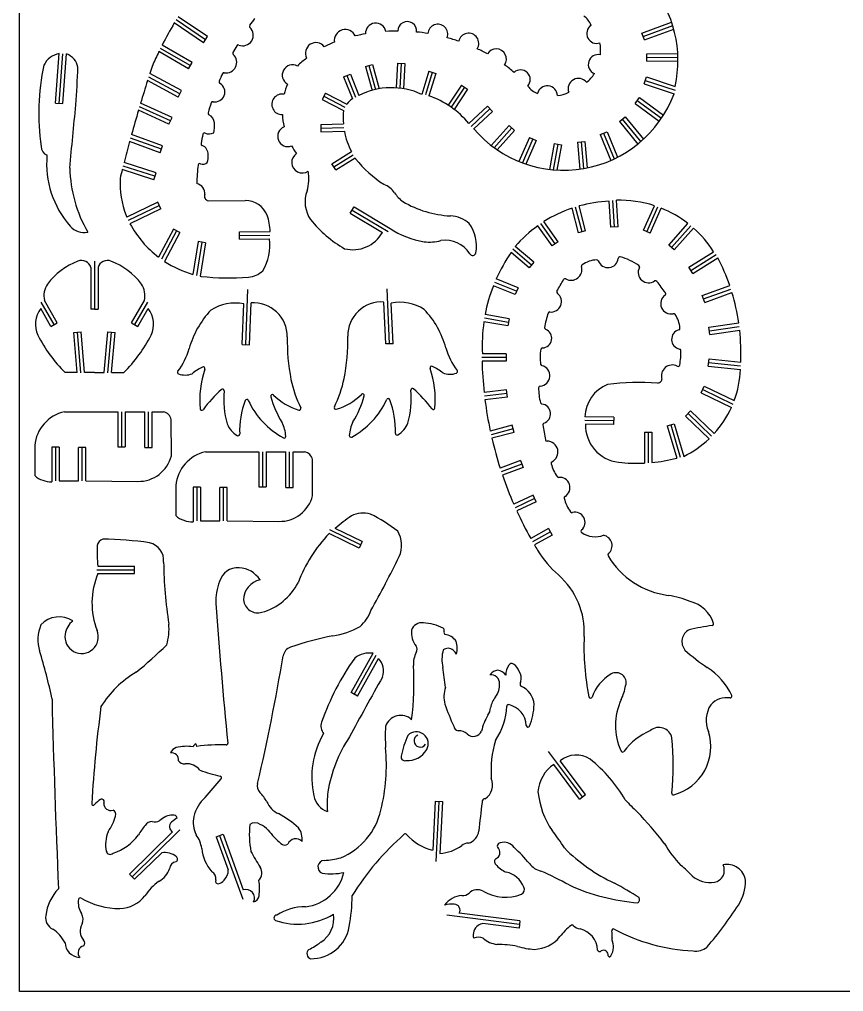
# Model space of a CAD drawing. Extents: x -2175 to 317, y -52 to 884.
# Drawn here: x -883 to -395, y -33 to 543 of the extents above; entities that cross this region are included whole.
import ezdxf

# ---------------------------------------------------------------- set-up
doc = ezdxf.new("R2010")
doc.units = 0
doc.header["$MEASUREMENT"] = 0
doc.layers.add('1', color=7, linetype='Continuous')
doc.layers.add('TRACE', color=7, linetype='Continuous')

msp = doc.modelspace()

# ---------------------------------------------------------------- linework, layer by layer
msp.add_lwpolyline([(-883.4, 867.17), (316.6, 867.17), (316.6, -32.83), (-883.4, -32.83)], close=True)
at = {"layer": '1', "color": 3, "linetype": 'Continuous'}
for p, q in [((-773.18, 530.6), (-790.6, 542.37)), ((-514.17, 532.47), (-496.62, 538.99)), ((-782.29, 515.31), (-799.84, 525.49)), ((-859.94, 492.92), (-857.66, 522.26)), ((-511.93, 519.99), (-493.55, 520.3)), ((-676.51, 515.26), (-672.52, 501.13)), ((-657.39, 516.58), (-658.13, 501.89)), ((-788.42, 498.53), (-806.88, 508.48)), ((-689.47, 509.38), (-684.38, 496.68)), ((-638.99, 511.27), (-643.02, 498.03)), ((-512.84, 506.51), (-495.09, 500.67)), ((-619.93, 502.5), (-627.72, 490.59)), ((-703.21, 497.12), (-690.66, 490.67)), ((-793.97, 482.53), (-812.29, 490.92)), ((-604.82, 489.73), (-615.98, 479.25)), ((-517.6, 494.57), (-503.31, 484.08)), ((-526.5, 483.49), (-515.6, 470.24)), ((-704.95, 478.28), (-691.37, 478.55)), ((-591.91, 478.34), (-602.34, 466.69)), ((-799.36, 465.74), (-817.6, 472.37)), ((-579.45, 471.89), (-585.65, 457.71)), ((-537.53, 475.22), (-531.26, 460.03)), ((-564.63, 468.84), (-567.38, 453.56)), ((-550.79, 470.16), (-549.38, 454.3)), ((-697.24, 455.31), (-685.84, 462.47)), ((-803.16, 449.73), (-821.99, 455.82)), ((-800.55, 432.39), (-818.94, 423.61)), ((-550.27, 416.94), (-554.18, 431.57)), ((-531.03, 419.75), (-532.1, 435.42)), ((-511.95, 416.97), (-505.42, 431.63)), ((-686.39, 429.75), (-665.11, 416.99)), ((-566.29, 409.76), (-574.75, 421.71)), ((-497.36, 407.57), (-485.95, 420.48)), ((-790.36, 417.48), (-799.27, 400.61)), ((-753.18, 414.75), (-735.19, 414.88)), ((-775.43, 410.73), (-778.58, 391.12)), ((-735.4, 412.71), (-735.4, 412.71)), ((-580.27, 397.23), (-591.34, 406.64)), ((-485.86, 394.06), (-470.96, 403.44)), ((-838.98, 399.47), (-838.98, 371.17)), ((-589.02, 381.8), (-602, 386.97)), ((-749.45, 350.12), (-748.08, 382.68)), ((-664.4, 350.57), (-665.78, 383.13)), ((-478.37, 377.15), (-462.21, 383.03)), ((-862.87, 361.99), (-870.47, 375.2)), ((-815.09, 361.99), (-807.48, 375.2)), ((-668.15, 375.36), (-668.15, 375.36)), ((-871.36, 370.68), (-871.36, 370.68)), ((-593.86, 363.28), (-608.1, 365.83)), ((-846.96, 333.32), (-849.02, 357.44)), ((-831, 333.32), (-828.94, 357.44)), ((-474.91, 358.32), (-457.23, 360.77)), ((-666.57, 350.54), (-666.57, 350.54)), ((-595.15, 342.47), (-609.56, 342.49)), ((-475.35, 339.48), (-456.51, 337.64)), ((-849.16, 333.58), (-856.33, 333.58)), ((-838.98, 333.63), (-844.8, 333.57)), ((-478.87, 323.55), (-461, 314.96)), ((-594.72, 321.15), (-608.06, 319.66)), ((-856.78, 310.31), (-825.18, 310.31)), ((-823.01, 310.31), (-823.01, 289.58)), ((-820.84, 310.31), (-809.18, 310.31)), ((-807.01, 289.21), (-807.01, 310.31)), ((-804.84, 310.31), (-798.18, 310.31)), ((-531.58, 305.02), (-548.61, 305.17)), ((-487.54, 309.33), (-473.59, 295.86)), ((-591.06, 300.26), (-604.19, 296.78)), ((-497.82, 302.67), (-492.19, 283.48)), ((-511.2, 298.24), (-511.22, 280.12)), ((-862.02, 289.34), (-862.02, 269.47)), ((-846.18, 269.47), (-846.18, 289.22)), ((-773.21, 286.63), (-741.61, 286.63)), ((-739.44, 286.63), (-739.44, 265.9)), ((-737.27, 286.63), (-725.61, 286.63)), ((-723.44, 265.53), (-723.44, 286.63)), ((-721.27, 286.63), (-714.61, 286.63)), ((-709.83, 260.7), (-709.94, 282.07)), ((-585.9, 279.44), (-598.13, 274.86)), ((-790.8, 266.73), (-790.8, 248.92)), ((-778.45, 265.66), (-778.45, 245.79)), ((-762.61, 245.79), (-762.61, 265.55)), ((-578.4, 259.04), (-589.88, 253.6)), ((-776.28, 245.79), (-764.78, 245.79)), ((-760.44, 245.9), (-729.79, 245.48)), ((-681.4, 231.63), (-699.67, 240.44)), ((-699.67, 240.44), (-699.67, 240.44)), ((-569.03, 239.3), (-579.62, 233.45)), ((-837.66, 216.71), (-815.24, 216.71)), ((-674.06, 167.42), (-674.06, 167.42)), ((-685.14, 143.05), (-672.21, 166.28)), ((-550, 82.42), (-570.16, 109.31)), ((-635.18, 79.68), (-636.9, 44.08)), ((-816.7, 35.18), (-788.46, 62.84)), ((-764.86, 59.53), (-751.15, 21.79)), ((-587.34, 6.86), (-630.38, 12.32)), ((-534.87, -11.66), (-534.08, -12.42))]:
    msp.add_line(p, q, dxfattribs=at)
at = {"layer": '1', "color": 12, "linetype": 'Continuous'}
for p, q in [((-771.96, 532.4), (-789.48, 544.23)), ((-514.93, 534.5), (-497.29, 541.06)), ((-774.39, 528.8), (-791.71, 540.5)), ((-513.41, 530.43), (-496.02, 536.9)), ((-774.39, 528.8), (-771.96, 532.4)), ((-513.41, 530.43), (-514.93, 534.5)), ((-781.2, 517.19), (-798.86, 527.43)), ((-862.1, 493.09), (-859.83, 522.37)), ((-857.77, 492.75), (-855.49, 522.15)), ((-783.37, 513.44), (-800.81, 523.55)), ((-511.96, 522.16), (-493.64, 522.47)), ((-511.89, 517.82), (-511.96, 522.16)), ((-511.89, 517.82), (-493.52, 518.13)), ((-783.37, 513.44), (-781.2, 517.19)), ((-678.6, 514.67), (-674.42, 515.85)), ((-678.6, 514.67), (-674.62, 500.59)), ((-674.42, 515.85), (-670.39, 501.56)), ((-659.55, 516.69), (-660.29, 502.09)), ((-659.55, 516.69), (-655.22, 516.47)), ((-655.22, 516.47), (-655.97, 501.58)), ((-789.44, 496.62), (-807.55, 506.37)), ((-787.39, 500.44), (-806.21, 510.58)), ((-691.48, 508.58), (-687.46, 510.19)), ((-691.48, 508.58), (-686.28, 495.6)), ((-687.46, 510.19), (-682.39, 497.56)), ((-641.07, 511.91), (-645.22, 498.25)), ((-641.07, 511.91), (-636.92, 510.64)), ((-636.92, 510.64), (-640.96, 497.36)), ((-513.52, 504.45), (-512.16, 508.57)), ((-512.16, 508.57), (-495.19, 502.99)), ((-621.74, 503.69), (-629.52, 491.81)), ((-618.11, 501.31), (-625.97, 489.31)), ((-621.74, 503.69), (-618.11, 501.31)), ((-513.52, 504.45), (-495.82, 498.62)), ((-789.44, 496.62), (-787.39, 500.44)), ((-702.22, 499.05), (-704.2, 495.19)), ((-704.2, 495.19), (-691.49, 488.66)), ((-702.22, 499.05), (-689.51, 492.52)), ((-518.89, 492.82), (-516.32, 496.32)), ((-516.32, 496.32), (-502.13, 485.9)), ((-862.1, 493.09), (-857.77, 492.75)), ((-793.07, 484.51), (-811.66, 493.02)), ((-606.3, 491.31), (-617.33, 480.96)), ((-606.3, 491.31), (-603.33, 488.15)), ((-518.89, 492.82), (-504.55, 482.3)), ((-794.88, 480.56), (-812.91, 488.82)), ((-794.88, 480.56), (-793.07, 484.51)), ((-603.33, 488.15), (-614.34, 477.82)), ((-528.18, 482.11), (-524.83, 484.87)), ((-524.83, 484.87), (-513.98, 471.68)), ((-705, 480.45), (-691.6, 480.72)), ((-705, 480.45), (-704.91, 476.11)), ((-593.52, 479.78), (-604.08, 468)), ((-593.52, 479.78), (-590.29, 476.89)), ((-528.18, 482.11), (-517.27, 468.85)), ((-798.62, 467.78), (-817.02, 474.47)), ((-704.91, 476.11), (-691.02, 476.39)), ((-590.29, 476.89), (-600.55, 465.43)), ((-581.44, 472.76), (-587.67, 458.5)), ((-581.44, 472.76), (-577.46, 471.02)), ((-539.53, 474.39), (-535.52, 476.05)), ((-539.53, 474.39), (-533.24, 459.13)), ((-535.52, 476.05), (-529.31, 461)), ((-800.1, 463.7), (-818.17, 470.27)), ((-800.1, 463.7), (-798.62, 467.78)), ((-577.46, 471.02), (-583.6, 456.98)), ((-566.77, 469.23), (-569.55, 453.79)), ((-566.77, 469.23), (-562.5, 468.46)), ((-562.5, 468.46), (-565.21, 453.4)), ((-552.95, 469.97), (-548.63, 470.36)), ((-552.95, 469.97), (-551.53, 453.96)), ((-548.63, 470.36), (-547.24, 454.7)), ((-698.39, 457.15), (-686.89, 464.37)), ((-696.08, 453.48), (-684.7, 460.63)), ((-802.49, 451.8), (-821.45, 457.92)), ((-696.08, 453.48), (-698.39, 457.15)), ((-803.83, 447.67), (-822.53, 453.71)), ((-803.83, 447.67), (-802.49, 451.8)), ((-801.48, 434.35), (-819.87, 425.58)), ((-799.62, 430.44), (-801.48, 434.35)), ((-687.51, 427.89), (-685.27, 431.61)), ((-685.27, 431.61), (-663.99, 418.85)), ((-548.17, 417.5), (-552.1, 432.18)), ((-533.2, 419.6), (-534.25, 435)), ((-528.87, 419.9), (-529.93, 435.53)), ((-513.94, 417.86), (-507.48, 432.34)), ((-799.62, 430.44), (-817.95, 421.69)), ((-687.51, 427.89), (-668.46, 416.47)), ((-552.36, 416.37), (-556.25, 430.89)), ((-509.97, 416.09), (-503.39, 430.85)), ((-568.06, 408.5), (-576.53, 420.47)), ((-564.52, 411.01), (-572.93, 422.9)), ((-498.99, 409), (-487.64, 421.84)), ((-792.28, 418.49), (-801.04, 401.9)), ((-788.44, 416.46), (-797.46, 399.38)), ((-788.44, 416.46), (-792.28, 418.49)), ((-753.19, 416.92), (-734.98, 417.05)), ((-753.16, 412.58), (-753.19, 416.92)), ((-548.17, 417.5), (-552.36, 416.37)), ((-528.87, 419.9), (-533.2, 419.6)), ((-509.97, 416.09), (-513.94, 417.86)), ((-495.73, 406.13), (-484.3, 419.07)), ((-777.57, 411.07), (-780.68, 391.68)), ((-773.29, 410.39), (-777.57, 411.07)), ((-773.29, 410.39), (-776.46, 390.63)), ((-753.16, 412.58), (-735.4, 412.71)), ((-564.52, 411.01), (-568.06, 408.5)), ((-495.73, 406.13), (-498.99, 409)), ((-581.67, 395.58), (-592.34, 404.63)), ((-578.86, 398.89), (-589.94, 408.29)), ((-487.01, 395.89), (-472.4, 405.1)), ((-578.86, 398.89), (-581.67, 395.58)), ((-484.7, 392.22), (-469.94, 401.52)), ((-841.15, 395.78), (-841.15, 371.17)), ((-836.81, 395.78), (-836.81, 371.17)), ((-484.7, 392.22), (-487.01, 395.89)), ((-588.22, 383.82), (-601.14, 388.96)), ((-589.83, 379.78), (-602.82, 384.96)), ((-588.22, 383.82), (-589.83, 379.78)), ((-479.11, 379.19), (-462.9, 385.09)), ((-477.63, 375.11), (-461.56, 380.96)), ((-860.99, 363.07), (-868.59, 376.28)), ((-816.97, 363.07), (-809.36, 376.28)), ((-751.62, 350.21), (-750.6, 374.25)), ((-747.28, 350.03), (-746.23, 374.88)), ((-666.57, 350.48), (-667.62, 375.33)), ((-662.23, 350.66), (-663.25, 374.7)), ((-477.63, 375.11), (-479.11, 379.19)), ((-864.75, 360.91), (-870.81, 371.43)), ((-838.98, 371.17), (-841.15, 371.17)), ((-813.21, 360.91), (-807.15, 371.43)), ((-864.75, 360.91), (-860.99, 363.07)), ((-816.97, 363.07), (-813.21, 360.91)), ((-594.24, 361.15), (-608.43, 363.68)), ((-593.48, 365.42), (-607.72, 367.97)), ((-593.48, 365.42), (-594.24, 361.15)), ((-475.21, 360.47), (-457.53, 362.92)), ((-851.19, 357.25), (-846.86, 357.62)), ((-849.16, 333.58), (-851.19, 357.25)), ((-844.8, 333.57), (-846.86, 357.62)), ((-833.16, 333.57), (-831.1, 357.62)), ((-831.1, 357.62), (-826.77, 357.25)), ((-828.8, 333.58), (-826.77, 357.25)), ((-474.61, 356.17), (-475.21, 360.47)), ((-474.61, 356.17), (-456.98, 358.62)), ((-751.62, 350.21), (-747.28, 350.03)), ((-662.23, 350.66), (-666.57, 350.48)), ((-595.16, 340.3), (-609.52, 340.32)), ((-595.15, 344.64), (-609.28, 344.66)), ((-595.15, 344.64), (-595.16, 340.3)), ((-475.56, 337.32), (-475.14, 341.64)), ((-475.14, 341.64), (-456.39, 339.81)), ((-475.56, 337.32), (-456.53, 335.46)), ((-594.96, 323.31), (-608.3, 321.81)), ((-594.48, 318.99), (-594.96, 323.31)), ((-479.81, 321.59), (-477.93, 325.5)), ((-477.93, 325.5), (-460.21, 316.99)), ((-594.48, 318.99), (-607.8, 317.5)), ((-479.81, 321.59), (-461.86, 312.97)), ((-489.05, 307.77), (-486.03, 310.89)), ((-486.03, 310.89), (-472.1, 297.44)), ((-825.18, 310.31), (-825.18, 289.58)), ((-820.84, 310.31), (-820.84, 289.58)), ((-809.18, 289.21), (-809.18, 310.31)), ((-804.84, 289.21), (-804.84, 310.31)), ((-531.56, 307.19), (-548.64, 307.34)), ((-531.56, 307.19), (-531.6, 302.85)), ((-489.05, 307.77), (-475.14, 294.33)), ((-591.62, 302.36), (-604.65, 298.9)), ((-590.51, 298.17), (-591.62, 302.36)), ((-531.6, 302.85), (-548.29, 303)), ((-499.9, 302.05), (-495.73, 303.28)), ((-499.9, 302.05), (-494.28, 282.91)), ((-495.73, 303.28), (-490.07, 283.96)), ((-590.51, 298.17), (-603.7, 294.66)), ((-513.37, 298.25), (-513.39, 279.99)), ((-513.37, 298.25), (-509.03, 298.24)), ((-509.03, 298.24), (-509.05, 280.3)), ((-864.19, 289.34), (-864.19, 268.98)), ((-859.85, 289.34), (-864.19, 289.34)), ((-859.85, 289.34), (-859.85, 269.47)), ((-848.35, 269.47), (-848.35, 289.22)), ((-844.01, 289.22), (-848.35, 289.22)), ((-844.01, 269.58), (-844.01, 289.22)), ((-825.18, 289.58), (-820.84, 289.58)), ((-809.18, 289.21), (-804.84, 289.21)), ((-741.61, 286.63), (-741.61, 265.9)), ((-737.27, 286.63), (-737.27, 265.9)), ((-725.61, 265.53), (-725.61, 286.63)), ((-721.27, 265.53), (-721.27, 286.63)), ((-586.66, 281.47), (-598.8, 276.93)), ((-585.14, 277.41), (-597.44, 272.8)), ((-586.66, 281.47), (-585.14, 277.41)), ((-780.62, 265.66), (-780.62, 245.31)), ((-776.28, 265.66), (-780.62, 265.66)), ((-776.28, 265.66), (-776.28, 245.79)), ((-764.78, 245.79), (-764.78, 265.55)), ((-760.44, 265.55), (-764.78, 265.55)), ((-760.44, 245.9), (-760.44, 265.55)), ((-741.61, 265.9), (-737.27, 265.9)), ((-725.61, 265.53), (-721.27, 265.53)), ((-579.33, 261), (-590.76, 255.59)), ((-577.47, 257.07), (-579.33, 261)), ((-577.47, 257.07), (-588.98, 251.63)), ((-682.34, 229.68), (-700.05, 238.22)), ((-680.45, 233.59), (-696.46, 241.3)), ((-570.08, 241.2), (-580.69, 235.34)), ((-567.98, 237.4), (-578.53, 231.57)), ((-570.08, 241.2), (-567.98, 237.4)), ((-680.45, 233.59), (-682.34, 229.68)), ((-837.05, 218.88), (-815.24, 218.88)), ((-836.97, 214.54), (-815.24, 214.54)), ((-687.04, 144.11), (-674.06, 167.42)), ((-683.25, 142), (-670.82, 164.31)), ((-683.25, 142), (-687.04, 144.11)), ((-548.26, 83.72), (-563.34, 103.83)), ((-551.74, 81.11), (-567.1, 101.61)), ((-551.74, 81.11), (-548.26, 83.72)), ((-637.35, 79.79), (-638.74, 50.81)), ((-637.35, 79.79), (-633.01, 79.58)), ((-633.01, 79.58), (-634.49, 48.98)), ((-818.22, 36.73), (-792.76, 61.67)), ((-766.9, 58.79), (-762.82, 60.27)), ((-766.9, 58.79), (-759.77, 39.18)), ((-762.82, 60.27), (-750.85, 27.33)), ((-815.18, 33.63), (-799.15, 49.34)), ((-815.18, 33.63), (-818.22, 36.73)), ((-587.07, 9.01), (-622.97, 13.57)), ((-587.61, 4.71), (-608.95, 7.42)), ((-587.07, 9.01), (-587.61, 4.71))]:
    msp.add_line(p, q, dxfattribs=at)
at = {"layer": '1', "color": 3, "linetype": 'Continuous'}
for centre, radius, start, end in [((-601.89, 438.47), 176.67, 143.64134, 145.27471), ((-746.28, 538.55), 0.986, 145.27471, 227.3545), ((-659.38, 424.91), 110.81, 90.04358, 93.66266), ((-659.38, 424.91), 110.81, 80.78256, 84.23152), ((-659.38, 424.91), 110.81, 99.92234, 103.13492), ((-659.38, 424.91), 110.81, 71.01265, 74.70701), ((-601.89, 438.47), 176.67, 149.91232, 151.3896), ((-753.9, 526.54), 0.986, 67.83252, 149.91232), ((-659.38, 424.91), 110.81, 61.42004, 64.90314), ((-756.12, 522.6), 0.986, 151.3896, 227.53329), ((-646.63, 447.37), 84.99, 48.73311, 53.56523), ((-601.89, 438.47), 176.67, 155.9581, 157.53279), ((-762.33, 510.04), 0.986, 79.81441, 155.9581), ((-764.24, 505.61), 0.986, 157.53279, 240.34781), ((-601.89, 438.47), 176.67, 161.93748, 163.9492), ((-768.91, 492.94), 0.986, 79.12247, 161.93748), ((-770.72, 487.05), 0.986, 163.9492, 241.12122), ((-648.94, 484.14), 42.79, 173.93712, 184.5818), ((-601.89, 438.47), 176.67, 168.18159, 170.02026), ((-773.85, 474.45), 0.986, 65.82145, 168.18159), ((-648.94, 484.14), 42.79, 190.43116, 207.50843), ((-774.91, 468.92), 0.986, 170.02026, 249.59374), ((-648.94, 484.14), 42.79, 213.32424, 214.17813), ((-601.89, 438.47), 176.67, 174.1676, 177.73632), ((-776.66, 456.32), 0.986, 62.92847, 174.1676), ((-771.2, 437.96), 2.69, 159.44569, 260.31524), ((-634.7, 464.09), 53.89, 237.07511, 260.22154), ((-835.34, 362.69), 39.14, 110.02944, 143.56115), ((-846.5, 394.42), 5.51, 14.18161, 114.01352), ((-831.46, 394.42), 5.51, 65.98648, 165.81839), ((-549.61, 396.54), 0.986, 125.04835, 194.49843), ((-541.62, 399.32), 0.986, 20.23604, 93.25064), ((-527.9, 401.07), 0.986, 75.93769, 174.29051), ((-517.25, 396.12), 0.986, 332.98313, 54.20503), ((-856.29, 379.01), 12.61, 146.67274, 192.51895), ((-821.67, 379.01), 12.61, 347.48105, 33.32726), ((-560.43, 388.12), 0.986, 61.28557, 151.44595), ((-506.76, 386.97), 0.986, 37.26346, 124.8628), ((-564.34, 381.23), 0.986, 149.44592, 233.0413), ((-501.76, 380.17), 0.986, 305.48284, 35.37491), ((-668.92, 355.26), 20.12, 86.29109, 180.39368), ((-658.17, 348.58), 26.6, 57.06368, 101.01134), ((-859.15, 362.25), 14.84, 141.79849, 205.9642), ((-683.31, 333.76), 54.3, 15.38621, 43.1643), ((-569.46, 368.45), 0.986, 83.25942, 161.64915), ((-496.08, 367.43), 0.986, 34.21205, 102.58653), ((-571.47, 360.07), 0.986, 171.43971, 248.49762), ((-493.31, 359.84), 0.986, 286.0484, 5.79285), ((-798.49, 392.69), 82.7, 206.52627, 225.62312), ((-805.6, 352.56), 116.59, 348.82643, 1.25667), ((-591.16, 359.76), 41.45, 196.2356, 217.06907), ((-573.76, 347.16), 0.986, 91.3333, 170.06305), ((-492.84, 346.53), 0.986, 3.03532, 78.03673), ((-788.83, 333.73), 0.986, 142.93093, 249.04128), ((-774.56, 335.92), 0.986, 341.38661, 115.9388), ((-639.29, 336.37), 0.986, 64.0612, 198.61339), ((-695.64, 317.39), 58.47, 355.26907, 18.61339), ((-653.29, 307.58), 32.99, 51.2649, 64.0612), ((-625.02, 334.18), 0.986, 290.95872, 37.06907), ((-573.86, 338.62), 0.986, 188.65721, 256.92792), ((-493.46, 338.22), 0.986, 242.80115, 348.49253), ((-755.15, 342.52), 65.15, 333.27029, 348.88959), ((-628.58, 343.49), 10.95, 248.20168, 290.95872), ((-503.98, 329.29), 0.986, 315.39779, 17.85538), ((-763.16, 322.8), 0.986, 354.39364, 132.03995), ((-703.59, 318.05), 52.17, 343.95874, 5.60636), ((-650.69, 323.25), 0.986, 47.96005, 185.60636), ((-705.87, 262.05), 83.39, 36.84772, 47.96005), ((-575.02, 324.58), 0.986, 93.64001, 179.13697), ((-748.78, 316.71), 0.986, 24.62189, 159.29152), ((-733.61, 319.53), 0.986, 45.12814, 195.5426), ((-705.96, 345.81), 35.46, 286.64584, 314.87186), ((-709.56, 337.55), 47.96, 298.46422, 335.37811), ((-738.16, 336.09), 61.11, 328.72134, 344.4574), ((-680.24, 319.98), 0.986, 344.4574, 134.87186), ((-665.07, 317.16), 0.986, 20.70848, 155.37811), ((-712.43, 299.26), 51.62, 358.13102, 20.70848), ((-775.5, 312.2), 0.986, 184.73093, 323.15228), ((-717.77, 312.33), 0.986, 253.35416, 26.72971), ((-696.08, 312.78), 0.986, 153.27029, 286.64584), ((-638.35, 312.65), 0.986, 216.84772, 355.26907), ((-573.96, 315.92), 0.986, 194.86045, 263.20109), ((-799.17, 304.61), 5.78, 11.33299, 80.09019), ((-665.98, 294.51), 22.25, 153.73817, 175.2922), ((-666.88, 309.06), 14.48, 301.39346, 338.0158), ((-572.53, 302.78), 0.986, 109.14717, 188.8153), ((-754, 297.09), 0.986, 238.60654, 1.86898), ((-726.68, 295.81), 0.986, 241.53578, 4.7078), ((-687.18, 296.26), 0.986, 175.2922, 298.46422), ((-659.85, 297.54), 0.986, 178.13102, 301.39346), ((-571.04, 293.95), 0.986, 190.42491, 270.19245), ((-768.45, 264.7), 22.44, 102.25368, 174.81138), ((-715.6, 280.93), 5.78, 11.33299, 80.09019), ((-567.67, 279.87), 0.986, 116.73066, 196.42546), ((-564.27, 272.51), 0.986, 213.10052, 276.21443), ((-729.39, 265.64), 20.17, 268.85905, 345.79851), ((-559.89, 259.43), 0.986, 120.85111, 193.25941), ((-781.36, 259.36), 14.07, 227.8549, 272.99845), ((-556.27, 251.73), 0.986, 217.04378, 284.05433), ((-549.95, 239.66), 0.986, 131.25971, 235.69826), ((-534.07, 225.64), 0.986, 130.57399, 210.6679), ((-473.38, 184.79), 0.986, 277.4567, 17.81427), ((-545.23, 141.8), 0.986, 191.52792, 340.87278), ((-462.54, 141.94), 0.986, 261.60983, 24.32293), ((-593.92, 136.03), 0.986, 78.38974, 177.55104), ((-582.32, 124.72), 0.986, 182.07757, 337.55694), ((-761.04, 114.14), 0.986, 268.4392, 5.66104), ((-526.27, 109.92), 0.986, 204.84443, 323.50925), ((-553.8, 91.7), 15.43, 57.45042, 128.19237), ((-764.73, 93.76), 0.986, 320.66829, 79.06321), ((-496.24, 84.59), 0.986, 173.63563, 284.89261), ((-839.63, 78.48), 0.986, 176.60994, 320.20554), ((-654.93, 59.51), 0.986, 40.82867, 131.17038), ((-768.4, 39.03), 8.63, 316.47222, 0.96359), ((-847.43, 21.61), 0.986, 60.51175, 170.4204), ((-607.71, -0.2), 7.72, 99.25515, 122.12867), ((-556.2, 5.59), 0.986, 42.97527, 127.98583), ((-531.76, 3.24), 0.986, 61.82861, 191.96285)]:
    msp.add_arc(centre, radius, start, end, dxfattribs=at)
at = {"layer": 'TRACE', "color": 3, "linetype": 'Continuous'}
for p, q in [((-771.65, 435.32), (-749.7, 435.4)), ((-745.7, 374.91), (-745.7, 374.91)), ((-806.59, 370.68), (-806.59, 370.68)), ((-747.28, 350.09), (-747.28, 350.09)), ((-838.98, 333.63), (-833.16, 333.57)), ((-828.8, 333.58), (-821.62, 333.58)), ((-793.4, 284.37), (-793.5, 305.75)), ((-874.37, 290.4), (-874.37, 272.6)), ((-859.85, 269.47), (-848.35, 269.47)), ((-844.01, 269.58), (-813.36, 269.16)), ((-837.09, 219.53), (-837.09, 219.53)), ((-837.23, 213.88), (-837.23, 213.88)), ((-562.66, 104.34), (-562.66, 104.34)), ((-567.87, 101.05), (-567.87, 101.05)), ((-633.01, 79.52), (-633.01, 79.52)), ((-793.05, 61.85), (-793.05, 61.85)), ((-798.27, 49.45), (-798.27, 49.45)), ((-639.71, 51.06), (-639.71, 51.06)), ((-818.18, 36.77), (-818.18, 36.77))]:
    msp.add_line(p, q, dxfattribs=at)
at = {"layer": 'TRACE', "color": 12, "linetype": 'Continuous'}
for p, q in [((-838.98, 371.17), (-836.81, 371.17)), ((-815.24, 214.54), (-815.24, 218.88))]:
    msp.add_line(p, q, dxfattribs=at)
at = {"layer": 'TRACE', "color": 3, "linetype": 'Continuous'}
for centre, radius, start, end in [((-564.25, 518.27), 70.73, 347.52251, 39.57242), ((-653.84, 535.7), 5.62, 354.45518, 179.81993), ((-556.03, 535.04), 11.76, 20.05935, 55.12031), ((-569.14, 410.08), 257.96, 149.63202, 152.94062), ((-751.17, 533.23), 6.24, 247.83252, 47.3545), ((-690.47, 530.12), 6.5, 24.59555, 188.33241), ((-672.41, 534.35), 6.07, 10.88289, 182.70212), ((-635.72, 533.81), 5.92, 340.17687, 175.31269), ((-541.68, 534.25), 5.85, 124.36649, 289.77768), ((-617.46, 528.44), 6, 327.97106, 167.94473), ((-707.88, 522.63), 6.23, 37.17026, 208.03477), ((-670.52, 464.22), 70.1, 112.10275, 117.51748), ((-601.14, 519.18), 6.05, 325.43389, 149.85552), ((-567.52, 524.28), 28.17, 354.58263, 9.11259), ((-857.68, 510.08), 12.48, 99.89876, 154.26356), ((-858.92, 512.44), 10.3, 10.48006, 70.5784), ((-569.14, 410.08), 257.96, 153.90641, 155.94553), ((-761.04, 517.22), 6.3, 259.81441, 47.53329), ((-670.52, 464.22), 70.1, 127.68755, 133.55381), ((-540.79, 515.94), 5.83, 76.9668, 247.5671), ((-734.67, 486.68), 137.31, 167.88551, 188.05706), ((-1534.14, 541.04), 685.87, 355.90423, 357.76731), ((91.41, 222.19), 942.81, 161.89144, 162.18846), ((-721.7, 509.63), 6.11, 61.96673, 240.48816), ((-586.73, 506.98), 5.75, 317.77112, 131.94886), ((91.41, 222.19), 942.81, 162.45682, 163.30602), ((-552.47, 501.61), 6.08, 38.91446, 199.62153), ((-557.09, 518.8), 16.31, 304.94142, 329.60525), ((-767.62, 499.66), 5.86, 259.12247, 60.34781), ((-685.67, 488.49), 42.12, 157.93658, 166.51), ((-663.1, 459.64), 42.55, 65.15863, 116.96763), ((-571.03, 512.16), 14.59, 218.31326, 247.25385), ((-570.87, 497.34), 5.96, 1.83236, 166.74645), ((-727.9, 492.35), 6.09, 77.95856, 271.5815), ((-678.79, 484.56), 13.35, 124.14829, 143.40337), ((-658.21, 447.29), 52.96, 39.48034, 70.98495), ((-561.2, 523.11), 69.82, 220.22144, 339.47115), ((-565.57, 511.77), 14.26, 272.67939, 301.16969), ((-130553.91, 12899.87), 130296.02, 354.519015, 354.535562), ((91.41, 222.19), 942.81, 163.57238, 164.47924), ((-774.28, 480.6), 6.38, 6.54337, 61.12122), ((-685.67, 488.49), 42.12, 183.03006, 192.94158), ((-793.77, 480.4), 25.84, 348.98874, 2.04204), ((-724.4, 473.41), 6.1, 112.36225, 290.17341), ((-771.04, 480.69), 5.86, 245.82145, 296.81635), ((-864.95, 467.49), 5.68, 180.55275, 248.00264), ((91.41, 222.19), 942.81, 164.74384, 165.52055), ((-777.15, 462.9), 5.43, 355.67653, 69.59374), ((-685.67, 488.49), 42.12, 209.59409, 216.92024), ((-811.12, 457.27), 56.18, 174.94408, 221.1889), ((-782.37, 461.24), 10.71, 341.81826, 6.72513), ((-715.96, 457.96), 6.23, 122.93497, 304.40561), ((-773.47, 456.72), 80.16, 181.52081, 209.93192), ((-774.67, 460.23), 3.4, 242.92847, 316.61001), ((-631.84, 501.5), 66.86, 218.25565, 237.68821), ((91.41, 222.19), 942.81, 165.78481, 166.10824), ((-735.85, 448.23), 23.85, 342.4857, 11.07531), ((-765.68, 446.57), 58.17, 178.05568, 200.1655), ((-779.59, 439.64), 5.92, 352.86086, 78.57905), ((-673.83, 430.64), 15.65, 36.55869, 66.44), ((-695.85, 434.59), 18.43, 159.44614, 214.68542), ((-645.95, 449.54), 18.06, 212.0147, 234.71215), ((-749.45, 421.79), 13.62, 21.03041, 91.02866), ((-625.3, 487.06), 60.81, 239.2658, 267.22847), ((-531.08, 356.97), 78.09, 92.32296, 105.61565), ((-527.79, 369.97), 65.6, 71.96109, 91.87234), ((-763.64, 450.99), 61.71, 203.36433, 204.32107), ((-764.16, 416.67), 29.18, 0.74703, 20.04073), ((-629.08, 408.35), 17.99, 48.03997, 87.34762), ((-531.08, 356.97), 78.09, 108.8028, 122.40471), ((-527.79, 369.97), 65.6, 52.26306, 68.15987), ((-845.21, 427.18), 10.71, 220.15386, 282.21245), ((-763.64, 450.99), 61.71, 208.3518, 232.69669), ((-655.56, 468.45), 71, 218.65488, 240.14253), ((-635.69, 408.45), 22.89, 349.70527, 35.4526), ((-531.08, 356.97), 78.09, 125.59028, 138.91439), ((-686.04, 426.52), 20.24, 256.09486, 330.23644), ((-527.79, 369.97), 65.6, 32.38455, 48.46962), ((-763.54, 408.75), 28.41, 328.34678, 8.01205), ((-640.8, 438.69), 27.88, 263.71751, 284.38151), ((-631.24, 394.8), 17.1, 32.17621, 98.88484), ((-615.07, 404.9), 1.97, 210.42177, 344.16587), ((-513.31, 349.93), 96.11, 145.30894, 156.04077), ((-842.62, 362.69), 39.14, 36.43885, 69.97056), ((-763.64, 450.99), 61.71, 236.76116, 253.96533), ((-540.74, 383.89), 16.44, 93.25064, 125.04835), ((-534.96, 401.77), 6.11, 200.23604, 354.29051), ((-535.46, 370.87), 32.12, 54.20503, 75.93769), ((-578.13, 345.41), 121.87, 19.00099, 27.40925), ((-748.37, 402.77), 12.69, 272.54562, 315.28687), ((-556.84, 394.67), 6.48, 241.28557, 14.49843), ((-510.86, 392.86), 6.19, 152.98313, 304.8628), ((-763.64, 450.99), 61.71, 258.0104, 258.64528), ((-759.68, 539.13), 149.52, 263.81391, 274.55426), ((-759.85, 496.64), 226.04, 329.44592, 331.44595), ((-710.56, 231.92), 257.07, 35.37491, 37.26346), ((-513.31, 349.93), 96.11, 158.62855, 169.18568), ((-568.63, 375.53), 6.14, 263.25942, 53.0413), ((-578.13, 345.41), 121.87, 8.26097, 16.95926), ((-755.69, 348.14), 26.6, 78.98866, 122.93632), ((-744.93, 354.81), 20.12, 359.60632, 93.70891), ((-497.63, 374.37), 6.13, 125.48284, 282.58653), ((-818.81, 362.25), 14.84, 334.0358, 38.20151), ((-730.54, 333.32), 54.3, 136.8357, 164.61379), ((-521.51, 352.55), 51.51, 161.64915, 171.43971), ((-513.31, 349.93), 96.11, 171.77325, 183.14511), ((-509.69, 358.17), 17.45, 5.79285, 34.21205), ((-573.92, 353.85), 5.7, 271.3333, 68.49762), ((-491.42, 353.24), 5.87, 106.0484, 258.03673), ((-578.13, 345.41), 121.87, 357.36315, 6.22038), ((-879.46, 392.69), 82.7, 314.37688, 333.47373), ((-608.25, 352.11), 116.59, 178.74333, 191.17357), ((-822.69, 359.31), 41.45, 322.93093, 343.7644), ((-547.72, 342.6), 27.43, 170.06305, 188.65721), ((-525.73, 344.79), 33.93, 348.49253, 3.03532), ((-383.62, 345.9), 225.97, 181.41533, 186.11916), ((-760.56, 307.14), 32.99, 115.9388, 128.7351), ((-718.21, 316.94), 58.47, 161.38661, 184.73093), ((-575.47, 331.68), 6.13, 273.64001, 76.92792), ((-496.87, 331.58), 6.48, 62.80115, 197.85538), ((-516.4, 337.79), 59.92, 339.69047, 357.77393), ((-785.27, 343.04), 10.95, 249.04128, 291.79832), ((-658.7, 342.07), 65.15, 191.11041, 206.72971), ((-506.47, 331.75), 4.5, 279.89192, 315.39779), ((-707.98, 261.6), 83.39, 132.03995, 143.15228), ((-710.26, 317.6), 52.17, 174.39364, 196.04126), ((-543.14, 324.1), 32.86, 179.13697, 194.86045), ((-527.11, 306.55), 21.55, 112.10746, 177.89318), ((-516.67, 187.65), 140.1, 85.51135, 97.60905), ((-701.42, 298.81), 51.62, 159.29152, 181.86898), ((-704.29, 337.1), 47.96, 204.62189, 241.53578), ((-675.69, 335.64), 61.11, 195.5426, 211.27866), ((-707.9, 345.36), 35.46, 225.12814, 253.35416), ((-383.62, 345.9), 225.97, 187.21962, 192.00395), ((-574.76, 309.18), 5.8, 289.14717, 83.20109), ((-516.4, 337.79), 59.92, 317.67125, 335.53302), ((-852.02, 288.37), 22.44, 102.25368, 174.81138), ((-746.97, 308.61), 14.48, 201.9842, 238.60654), ((-747.87, 294.06), 22.25, 4.7078, 26.26183), ((-257.6, 351.62), 319.69, 188.8153, 190.42491), ((-526.15, 302.5), 22.15, 178.69395, 263.32151), ((-383.62, 345.9), 225.97, 193.10529, 197.77294), ((-516.4, 337.79), 59.92, 296.07155, 313.5205), ((-571.01, 286.51), 6.45, 296.73066, 90.19245), ((-812.95, 289.32), 20.17, 268.85905, 345.79851), ((-517.95, 374.05), 94.16, 275.42554, 284.55873), ((-540.86, 287.77), 28.93, 196.42546, 213.10052), ((-517.95, 374.05), 94.16, 263.4276, 272.77755), ((-864.92, 283.04), 14.07, 227.8549, 272.99845), ((-383.62, 345.9), 225.97, 198.87421, 203.55703), ((-563.51, 265.49), 6.07, 300.85111, 96.21443), ((-539.8, 264.16), 21.62, 193.25941, 217.04378), ((-625.3, 159.54), 108.39, 124.63077, 131.03491), ((-679.77, 233.84), 16.51, 75.3207, 115.55997), ((-724.02, 153.97), 107.38, 53.02779, 63.19063), ((-383.62, 345.9), 225.97, 204.65772, 209.29425), ((-554.57, 244.93), 6.03, 311.25971, 104.05433), ((-637.7, 178.44), 86.38, 136.20717, 159.16132), ((-673.09, 231.38), 16.01, 335.27483, 31.53805), ((-542.47, 250.62), 14.26, 235.69826, 290.20239), ((-538.77, 231.12), 6.24, 310.57399, 78.60283), ((-699.49, 228.04), 137.87, 178.71124, 183.80894), ((-832.62, 230.42), 4.75, 107.43093, 171.36648), ((-835.43, 38.75), 196.21, 81.49391, 89.59489), ((-808.8, 222.24), 10.83, 354.97753, 77.25623), ((-383.62, 345.9), 225.97, 210.39484, 211.33128), ((-1174.69, 476.48), 574.29, 330.4011, 333.99541), ((-524.6, 259.76), 60.76, 211.07612, 229.20542), ((-493.04, 249.97), 48.7, 210.6679, 262.66453), ((-539.64, 224.46), 258.39, 180.70357, 188.84916), ((-795.31, 197.13), 45.15, 157.32572, 201.08417), ((-754.1, 206.83), 11.27, 86.02018, 164.2482), ((-754.26, 202.23), 15.86, 33.07477, 86.57819), ((-593.74, 180.04), 44.77, 356.6602, 48.88056), ((-733.29, 197.96), 33.82, 159.3534, 181.92622), ((-738.31, 198.76), 12.42, 102.3563, 178.98975), ((-749.65, 225.47), 35.22, 286.20094, 332.41974), ((-506.46, 150.16), 52.01, 67.12354, 82.03214), ((2215.02, 409.15), 2989.66, 184.07254, 185.66104), ((-742.17, 199.94), 8.61, 186.41951, 285.85311), ((-491.11, 179.09), 19.61, 17.81427, 75.64111), ((-694.72, 198.94), 20.32, 309.77301, 342.48872), ((-849.44, 175.32), 23.04, 157.32993, 196.53709), ((-859.87, 174.32), 14.66, 56.41195, 137.61913), ((-845.03, 177.39), 11.35, 126.36851, 172.98086), ((-828.31, 181.91), 33.48, 343.5798, 4.80455), ((-645.29, 179.26), 6.2, 80.34229, 163.34263), ((-644.77, 159.97), 25.41, 61.20062, 88.82743), ((-846.56, 177.14), 9.87, 170.44705, 22.33707), ((-703.19, 219.42), 42, 277.27252, 300.73945), ((-639.69, 179.4), 11.65, 171.93822, 221.37747), ((-633.89, 180.82), 1.97, 347.52427, 46.13388), ((-630.35, 179.83), 1.72, 160.80316, 229.30953), ((-632.49, 169.42), 9.17, 33.55354, 83.58733), ((-483.35, 174.29), 7.83, 117.09296, 219.68804), ((-456.59, 56.55), 128.35, 97.4567, 103.66533), ((-663.68, 0.58), 180.45, 100.92359, 109.16276), ((-639.8, 170.24), 15.54, 347.69688, 15.86715), ((-401.43, 171.13), 147.75, 177.5589, 191.52792), ((-1130.14, 86.3), 271.45, 11.47544, 17.68478), ((-973.31, 351.32), 251.72, 309.17057, 314.71559), ((-720.91, 164.99), 6.36, 108.3333, 172.44532), ((-676.18, 153.31), 14.27, 81.44314, 127.71865), ((-635.94, 161.13), 14.24, 151.36425, 183.97265), ((-652.22, 169.83), 4.22, 333.65789, 26.34211), ((-611.23, 163.62), 22.04, 164.85118, 192.10728), ((-629.64, 165.58), 4.77, 49.44282, 127.0324), ((-631.31, 163.23), 7.65, 28.90314, 51.34019), ((-403.06, 266.36), 129.9, 228.35441, 235.76128), ((-1900.92, 361.38), 1189.82, 346.83562, 350.5406), ((-554.97, 73.44), 158.73, 144.94816, 160.41096), ((-677.94, 157.06), 10.16, 338.55683, 45.52307), ((-591.93, 159.38), 1.96, 57.75171, 150.89373), ((-783.44, 103.67), 60.91, 120.46574, 148.13958), ((-821.96, 149.65), 172.13, 352.80917, 3.49561), ((-751.77, 137.22), 120.96, 4.75453, 10.37611), ((-599.37, 150.55), 6.85, 97.68948, 140.28816), ((-600.85, 150.96), 6.4, 33.72199, 84.97667), ((-583.81, 153.94), 11.73, 146.97224, 177.20274), ((-596.29, 153.29), 9.45, 20.97614, 55.07838), ((-592.58, 152.95), 6.32, 340.00265, 36.0068), ((-530.15, 149.99), 5.95, 342.08402, 119.72826), ((-496.42, 126.63), 38.17, 24.32293, 57.90724), ((2075.39, -1384.07), 3145.24, 150.73777, 151.47589), ((-604.15, 149.63), 5.04, 358.02152, 97.54881), ((-584.52, 149.43), 2.51, 147.33909, 216.35613), ((-520.12, 133.09), 25.6, 120.47585, 160.87278), ((-613.74, 141.75), 18.32, 162.55663, 194.05533), ((-610, 148.61), 10.92, 320.28857, 4.42007), ((-591.32, 136.23), 12.65, 3.90244, 67.8127), ((-557.85, 154.41), 33.94, 335.00283, 349.38243), ((5210.17, 292.24), 6076.19, 181.432852, 182.492179), ((-589.64, 132.53), 15.03, 142.69873, 170.44388), ((-494.37, 124.69), 36.15, 154.82554, 204.84443), ((-464.59, 128.03), 13.08, 81.60983, 136.78042), ((-33.68, 30.73), 808.34, 172.5301, 176.60994), ((-488.18, 187.25), 151.79, 199.21069, 204.50371), ((-612.66, 135.61), 8.21, 323.18065, 355.92025), ((-634.17, 137.75), 39.3, 326.05518, 357.55104), ((-596.35, 124.21), 13.05, 2.07757, 78.38974), ((-614.55, 138.04), 35.86, 337.55694, 358.4889), ((-459.6, 127.74), 17.22, 147.51627, 202.82289), ((-697.69, 124.35), 7.2, 161.33735, 218.59026), ((-657.67, 121.21), 9.46, 46.70567, 162.36324), ((-580, 114.79), 30.55, 148.6448, 167.59689), ((-571.27, 118.6), 95.57, 176.71264, 184.20894), ((-648.44, 113.84), 7.08, 330.58442, 135.20711), ((-623.29, 124.58), 3.02, 185.42761, 264.57239), ((-623.32, 114.2), 7.38, 47.76108, 92.01375), ((-614.67, 123.42), 5.26, 225.52364, 336.90618), ((-495.1, 86.86), 37.79, 112.98349, 143.50925), ((-504.76, 115.65), 7.87, 12.42869, 130.31558), ((-503.56, 112.12), 29.48, 284.89261, 17.64225), ((-660.51, 94.4), 49.8, 149.26693, 193.11161), ((-616.95, 71.14), 85.09, 146.6896, 170.39048), ((-595.33, 93.8), 63.3, 156.70319, 168.43708), ((-646.09, 115.57), 3.72, 113.60602, 326.5958), ((-543.07, 98.04), 61.13, 163.09963, 184.46445), ((-649.51, 101.68), 153.23, 353.63563, 5.86564), ((-788.04, 105.44), 6.7, 112.14613, 153.32436), ((-784.48, 85.19), 27.16, 81.78825, 102.96565), ((-777.46, 110.72), 3.42, 117.16277, 156.7871), ((-780.77, 112.15), 2.38, 3.23435, 42.51335), ((-764.13, 0.79), 112.41, 88.4392, 97.28992), ((-780.42, 101.61), 114.28, 346.32303, 5.00973), ((-653.63, 117.05), 13.18, 265.71813, 329.52402), ((-793.25, 104.51), 4.02, 350.18225, 101.1983), ((-785.82, 105.97), 4.08, 211.70267, 277.71374), ((-655.27, 105.95), 2.15, 165.45051, 287.6458), ((-600.23, 36.31), 87.6, 30.42871, 51.33576), ((-784.23, 92.15), 9.83, 38.34768, 96.07114), ((-752.07, 159.24), 65.71, 248.15634, 259.06321), ((-554.9, 83.83), 21.56, 124.45766, 175.96575), ((-1070.36, 344.2), 396.12, 318.55805, 320.66829), ((-613.23, 89.52), 9.95, 304.60191, 22.20188), ((-736.98, 88.89), 5.6, 164.28287, 224.24615), ((-826.97, 67.93), 15.48, 123.02611, 140.20554), ((-834.71, 79.55), 1.53, 327.25454, 117.10115), ((-758.71, 65.49), 22.12, 131.65958, 166.08633), ((-760.57, 66.16), 27.16, 29.56301, 43.86539), ((-697.03, 85.19), 12.16, 189.87905, 250.53923), ((-609.61, 77.71), 91.56, 175.21631, 182.49466), ((-607.58, 79.37), 1.97, 90.11335, 186.24632), ((-526.44, 90.64), 50.24, 186.04699, 214.10387), ((-457.02, 141.32), 90.87, 221.8619, 228.20202), ((-829.31, 78.44), 4.12, 176.09421, 288.50625), ((-724.88, 84.42), 13.01, 201.93268, 246.55962), ((1575.01, -177.45), 2199.56, 173.30061, 173.74309), ((-856.95, 79.98), 31.76, 324.9624, 343.72626), ((-829, 72.02), 2.71, 339.70974, 68.44125), ((-792.14, 59.82), 11.86, 92.46221, 133.93497), ((-702.23, -48.72), 147.65, 126.44206, 128.09074), ((-792.21, 69.31), 2.4, 17.94513, 100.58389), ((-762.73, 67.58), 17.75, 169.50472, 205.4509), ((-756.81, 21.85), 57.27, 47.52036, 62.14827), ((-708.53, 83.52), 40.15, 292.45147, 347.1472), ((-751.78, -143.01), 318.99, 38.34942, 42.76237), ((-752.9, 22.19), 70.91, 142.35681, 147.86178), ((-804.74, 62.57), 5.2, 90.43977, 145.8077), ((-803.38, 74.13), 6.51, 257.61154, 297.57775), ((-791, 64.77), 3.57, 130.50136, 240.38789), ((-688.19, 60.74), 59.11, 174.81409, 190.48566), ((-743.96, 61.49), 5.54, 55.98065, 124.01935), ((-745.77, 54.25), 12.81, 41.67555, 67.46567), ((-727.88, 57.3), 11.88, 354.06082, 34.8573), ((-813, 54.33), 19.41, 157.54341, 192.26519), ((-837.02, 77.52), 29.84, 287.73491, 323.81725), ((-793.37, 49.25), 18.1, 8.28784, 36.21021), ((-689.98, 98.99), 58.72, 218.0847, 228.78135), ((-719.75, 52.56), 5.09, 43.57564, 158.2553), ((-548.67, -61.99), 162.4, 131.17038, 148.05572), ((-632.07, 79.27), 29.23, 220.82867, 256.79375), ((-619.97, 63.26), 8.58, 286.00861, 353.38875), ((-644.99, -0.01), 99.12, 31.7577, 39.07707), ((-751.8, 54.02), 23.75, 185.21578, 221.98287), ((-726.35, 57.22), 3.34, 225.85697, 303.87027), ((-635.74, 73.05), 24.1, 272.98933, 306.33737), ((-617.75, 49.33), 5.69, 88.53397, 130.77368), ((-598.55, 53.34), 1.92, 96.98566, 237.19952), ((-596.66, 47.81), 7.73, 36.89849, 105.92766), ((-677.61, -39.68), 126.81, 40.67514, 46.59701), ((-488.81, 123.06), 100.98, 224.59831, 245.24608), ((-441.81, 89.84), 69.25, 210.28359, 223.87768), ((-829.66, 50.73), 2.37, 192.81737, 316.67239), ((-797.36, 38.76), 10.73, 50.31571, 99.58657), ((-791.56, 45.6), 1.76, 297.26167, 53.29869), ((-658.08, 96.71), 99.84, 207.90151, 214.00562), ((-704.95, 88.1), 43.32, 272.63465, 285.74302), ((-602.89, 49.46), 3.99, 294.84399, 34.40351), ((-790.11, 39.63), 4.45, 98.3871, 176.592), ((-746.59, 37.45), 6.68, 317.40043, 30.75833), ((-702.77, 40.91), 3.92, 92.80215, 250.03061), ((-600.05, 44.07), 2.11, 123.16144, 227.62788), ((-589.79, 51.81), 14.94, 218.50159, 248.44069), ((-572.22, 49.49), 11.29, 215.27257, 257.05719), ((-518.21, 7.4), 43.43, 40.50289, 52.44363), ((-473.3, 38.98), 7.23, 280.54055, 26.48429), ((-464.51, 31.26), 11.19, 9.09714, 101.95558), ((-807.46, 44.32), 13.65, 299.46202, 341.10047), ((-771.59, 34.16), 4.51, 347.88376, 61.77493), ((-717.39, 43.93), 26.83, 277.20047, 346.60332), ((-699.01, 71.45), 34.6, 261.52286, 282.86996), ((-598.8, 23.05), 15.28, 22.75567, 76.66003), ((-651.38, -138.67), 193.02, 61.06628, 66.61059), ((-474.16, 49.37), 17.62, 231.30455, 277.13394), ((-782.36, 6.14), 32.08, 124.97806, 146.57038), ((-765.61, 32.56), 1.7, 157.27135, 269.27843), ((-767.84, 38.15), 7.61, 286.82777, 318.36646), ((-766.76, 28.05), 25.56, 350.47014, 11.00838), ((-587.64, 27.64), 3.21, 298.85566, 24.27444), ((-507.88, 140.33), 120.94, 245.52172, 265.58141), ((-701.56, -275.33), 350.88, 58.16161, 60.93247), ((-479.98, 32.87), 26.53, 326.89062, 0.3303), ((-840.63, 8.94), 27.39, 135.81245, 173.22691), ((-824.87, 36.43), 20.17, 272.69077, 321.29025), ((-749.24, 22.59), 5.01, 332.2024, 108.75353), ((-745.84, 24.46), 4.34, 283.82868, 351.43086), ((-780.09, 23.5), 93.61, 349.0101, 0.26821), ((-620.38, 10.05), 14.02, 94.44091, 143.6312), ((-620.79, 28.9), 4.93, 262.16434, 316.55364), ((-612.32, 20.36), 7.1, 60.54238, 133.51441), ((-595.64, 49.72), 26.67, 240.35218, 290.9832), ((-836.54, 19.77), 12.03, 170.4204, 212.28087), ((-823.45, 64), 47.72, 240.51175, 269.43234), ((-714.36, -13.94), 31.25, 89.39307, 122.33835), ((-625.79, -9.6), 28.57, 90.30447, 101.86603), ((-626.2, 15.31), 3.67, 331.68606, 85.93764), ((-518.54, 21.67), 2.34, 304.84922, 27.73686), ((-651.27, 143.36), 230.36, 319.43377, 327.14504), ((-860.39, 10.92), 7.55, 170.48398, 244.34906), ((-851.88, 9.95), 6.18, 333.50588, 33.3273), ((-730.98, 10.75), 1.72, 93.41659, 241.5258), ((-718.71, 47.94), 40.86, 251.3151, 301.23357), ((-713.71, 10.27), 16.42, 301.80399, 9.58691), ((-839.17, 3.06), 8.28, 150.06738, 220.91727), ((-607.86, 0.71), 6.88, 125.08064, 196.49402), ((-534.27, -22.5), 36.63, 127.98583, 142.7133), ((-550.7, 10.72), 6.53, 222.97527, 263.57988), ((-875.68, -13.99), 21.74, 27.58053, 56.3939), ((-710.59, 9.32), 22.7, 269.00912, 350.69071), ((-554.7, -9.02), 13.64, 3.26771, 76.13043), ((-545.66, 0.29), 13.23, 354.10081, 11.96285), ((-479.6, 100.62), 109.48, 241.82861, 267.38128), ((-847.16, -3.43), 9.27, 183.05184, 264.24967), ((-847.13, -4.11), 2.44, 317.36081, 45.73551), ((-735.12, 37.32), 50.84, 296.97204, 306.24297), ((-611.64, -6.82), 6.24, 63.19916, 116.80084), ((-598.81, 10.09), 15.13, 228.54642, 262.93099), ((-601.58, -79.57), 74.66, 79.91329, 89.30809), ((-579.4, 12.85), 20.71, 272.57051, 320.5596), ((-539.91, -6.59), 8.25, 313.73124, 23.68166), ((-529.93, -2), 2.74, 160.00151, 207.62664), ((-844.43, -9.89), 4.22, 102.30308, 222.64578), ((-710.1, -10.4), 3.1, 129.16051, 253.45936), ((-575.77, 36.65), 44.58, 253.40655, 266.52133), ((-539.87, -7.79), 1.29, 200.43448, 313.65846), ((-537.59, -11.12), 2.77, 348.74184, 120.18281), ((-482.75, 0.78), 9.71, 259.00253, 311.84179)]:
    msp.add_arc(centre, radius, start, end, dxfattribs=at)

doc.saveas('drawing.dxf')
